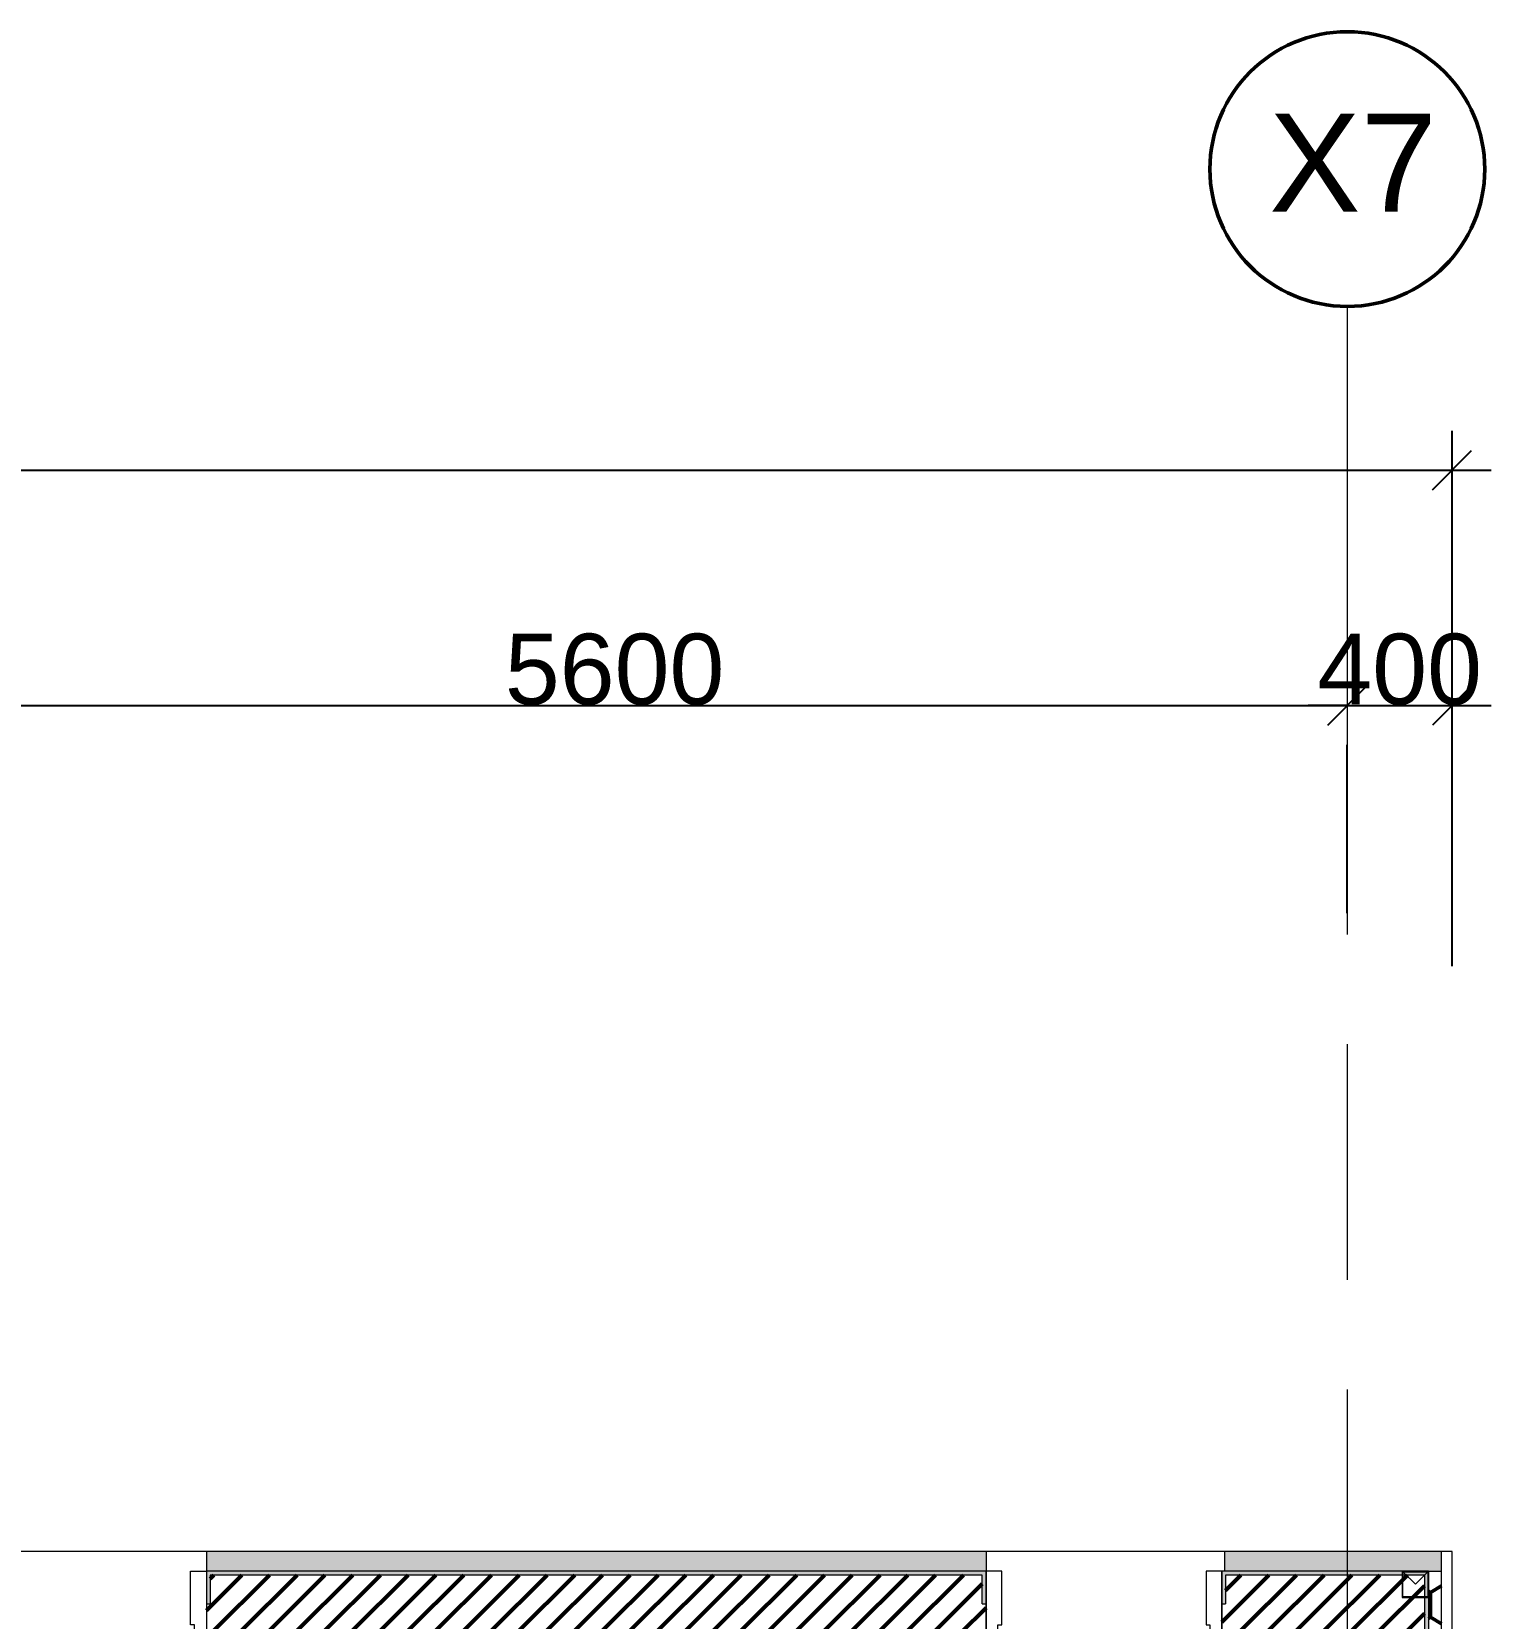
# Model space of a CAD drawing. Header units: millimetres. Extents: x -76261 to 649593, y -304265 to 60256.
# Drawn here: x 27273 to 32850, y 220 to 6284 of the extents above; entities that cross this region are included whole.
import ezdxf

# ---------------------------------------------------------------- set-up
doc = ezdxf.new("R2010")
doc.units = ezdxf.units.MM
doc.header["$LTSCALE"] = 2000
doc.header["$MEASUREMENT"] = 0
doc.header["$PDMODE"] = 32
doc.header["$PDSIZE"] = 0.15
doc.linetypes.add('Centre', pattern=[6.9, 4, -0.7, 1.5, -0.7])
doc.layers.get('0').update_dxf_attribs({"linetype": 'CONTINUOUS'})
doc.layers.get('DEFPOINTS').update_dxf_attribs({"color": 171, "linetype": 'CONTINUOUS'})
for name, color, linetype, lineweight in [('A-ANNO-DIMS', 1, 'CONTINUOUS', 15), ('A-DOOR', 8, 'CONTINUOUS', 15), ('A-FLOR', 8, 'CONTINUOUS', 15), ('A-GENM', 8, 'CONTINUOUS', 15), ('A-WALL', 8, 'CONTINUOUS', 15), ('A-WALL-PATT', 8, 'CONTINUOUS', 50), ('S-BEAM', 12, 'CONTINUOUS', 15), ('S-GRID', 14, 'CONTINUOUS', 15), ('S-GRID-IDEN', 1, 'CONTINUOUS', 50)]:
    doc.layers.add(name, color=color, linetype=linetype, lineweight=lineweight)
doc.styles.add('Arial_1', font='arial.ttf', dxfattribs={"height": 270})
doc.dimstyles.new('AD1', dxfattribs={"dimscale": 304.8, "dimtxt": 275.470038, "dimasz": 0.492126, "dimexe": 0.492126, "dimexo": 0.0625, "dimgap": 0, "dimtad": 1, "dimdec": 0, "dimzin": 0, "dimdsep": 46, "dimtxsty": 'Arial_1', "dimblk1": 'OBLIQUE', "dimblk2": 'OBLIQUE', "dimsah": 1, "dimcen": 0.09, "dimdle": 0.492126, "dimazin": 0, "dimtfac": 1, "dimtdec": 4, "dimtix": 1, "dimtmove": 0, "dimatfit": 3, "dimfxl": 2.952756, "dimfxlon": 1, "dimtvp": 1, "dimtolj": 1, "dimtzin": 0, "dimarcsym": 2})
doc.dimstyles.new('AD2', dxfattribs={"dimscale": 304.8, "dimtxt": 275.470038, "dimasz": 0.492126, "dimexe": 0.492126, "dimexo": 2.952756, "dimgap": 0, "dimtad": 1, "dimdec": 0, "dimzin": 0, "dimdsep": 46, "dimtxsty": 'Arial_1', "dimblk1": 'OBLIQUE', "dimblk2": 'OBLIQUE', "dimsah": 1, "dimcen": 0.09, "dimdle": 0.492126, "dimazin": 0, "dimtfac": 1, "dimtdec": 4, "dimtix": 1, "dimtmove": 0, "dimatfit": 3, "dimfxl": 1, "dimtvp": 1, "dimtolj": 1, "dimtzin": 0, "dimarcsym": 2})

# ---------------------------------------------------------------- blocks, each defined once
blk = doc.blocks.new('PD-WC - WC-10653896-1st  FLOOR PLAN')
at = {"layer": 'A-DOOR'}
for p, q in [((-450, -125), (-450, 125)), ((-450, 125), (-405, 125)), ((-405, 125), (-405, 80)), ((405, 125), (355, 125)), ((405, 125), (450, 125)), ((405, 80), (405, 125)), ((450, 125), (450, -125)), ((-405, 80), (-390, 80)), ((-390, 80), (-390, -125)), ((390, 80), (405, 80)), ((390, -125), (390, 80)), ((-390, -125), (-450, -125)), ((450, -125), (390, -125))]:
    blk.add_line(p, q, dxfattribs=at)
at = {"layer": 'A-GENM'}
for p, q in [((365, 125), (365, 935)), ((405, 125), (405, 935)), ((365, 125), (405, 125))]:
    blk.add_line(p, q, dxfattribs=at)
blk.add_arc((405, 125), 810, 90, 180, dxfattribs=at)
blk = doc.blocks.new('PD-WC - WC-10350256-1st  FLOOR PLAN')
at = {"layer": 'A-DOOR'}
for p, q in [((-390, 125), (-450, 125)), ((-450, 125), (-450, -125)), ((-390, -80), (-390, 125)), ((450, 125), (390, 125)), ((390, 125), (390, -80)), ((450, -125), (450, 125)), ((-405, -125), (-405, -80)), ((-405, -80), (-390, -80)), ((390, -80), (405, -80)), ((405, -80), (405, -125)), ((-450, -125), (-405, -125)), ((405, -125), (355, -125)), ((405, -125), (450, -125))]:
    blk.add_line(p, q, dxfattribs=at)
at = {"layer": 'A-GENM'}
for p, q in [((365, -125), (405, -125)), ((365, -125), (365, -935)), ((405, -125), (405, -935))]:
    blk.add_line(p, q, dxfattribs=at)
blk.add_arc((405, -125), 810, 180, 270, dxfattribs=at)
blk = doc.blocks.new('PIPE 100X100X2_5 - PIPE 100X100X2_5-V19-1st  FLOOR PLAN')
at = {"layer": 'S-BEAM'}
for p in [(-54680, -41604.1), (-54585, -41604.1)]:
    blk.add_line(p, (-54632.5, -41651.6), dxfattribs=at)
blk = doc.blocks.new('Grid - M_Grid Head - Circle-195263-1st  FLOOR PLAN')
at = {"layer": 'S-GRID-IDEN'}
blk.add_circle((0, 0), 3.5, dxfattribs=at)
blk = doc.blocks.new('_Oblique')
at = {"color": 0, "linetype": 'ByBlock', "lineweight": -2}
blk.add_line((-0.5, -0.5), (0.5, 0.5), dxfattribs=at)
blk = doc.blocks.new('*D1085')
at = {"layer": 'A-ANNO-DIMS', "color": 0, "lineweight": -2, "transparency": 16777216}
for p, q in [((26550, 3708.4), (32450, 3708.4)), ((26700, 2914.5), (26700, 3558.4)), ((32300, 2914.5), (32300, 3558.4))]:
    blk.add_line(p, q, dxfattribs=at)
at = {"layer": 'DEFPOINTS', "color": 0, "transparency": 16777216}
for p in [(26700, 3814.5), (32300, 3814.5), (32300, 3708.4)]:
    blk.add_point(p, dxfattribs=at)
at = {"layer": 'A-ANNO-DIMS', "color": 0, "lineweight": -2, "transparency": 16777216, "xscale": 150, "yscale": 150, "zscale": 150, "rotation": 180}
blk.add_blockref('_Oblique', (26700, 3708.4), dxfattribs=at)
at = {"layer": 'A-ANNO-DIMS', "color": 0, "lineweight": -2, "transparency": 16777216, "xscale": 150, "yscale": 150, "zscale": 150}
blk.add_blockref('_Oblique', (32300, 3708.4), dxfattribs=at)
at = {"layer": 'A-ANNO-DIMS', "color": 0, "transparency": 16777216, "insert": (29500, 3846.3), "char_height": 270, "width": 996.778, "attachment_point": 5, "style": 'Arial_1'}
blk.add_mtext('\\A1;5600', dxfattribs=at)
blk = doc.blocks.new('*D1086')
at = {"layer": 'A-ANNO-DIMS', "color": 0, "lineweight": -2, "transparency": 16777216}
for p, q in [((32700, 2712.8), (32700, 3858.4)), ((32300, 3708.4), (32150, 3708.4)), ((32300, 3708.4), (32700, 3708.4)), ((32700, 3708.4), (32850, 3708.4)), ((32300, 2914.5), (32300, 3558.4))]:
    blk.add_line(p, q, dxfattribs=at)
at = {"layer": 'DEFPOINTS', "color": 0, "transparency": 16777216}
for p in [(32300, 3814.5), (32700, 3708.4), (32700, 1812.8)]:
    blk.add_point(p, dxfattribs=at)
at = {"layer": 'A-ANNO-DIMS', "color": 0, "lineweight": -2, "transparency": 16777216, "xscale": 150, "yscale": 150, "zscale": 150}
blk.add_blockref('_Oblique', (32300, 3708.4), dxfattribs=at)
at = {"layer": 'A-ANNO-DIMS', "color": 0, "lineweight": -2, "transparency": 16777216, "xscale": 150, "yscale": 150, "zscale": 150, "rotation": 180}
blk.add_blockref('_Oblique', (32700, 3708.4), dxfattribs=at)
at = {"layer": 'A-ANNO-DIMS', "color": 0, "transparency": 16777216, "insert": (32500, 3846.3), "char_height": 270, "width": 747.583, "attachment_point": 5, "style": 'Arial_1'}
blk.add_mtext('\\A1;400', dxfattribs=at)
blk = doc.blocks.new('*D1087')
at = {"layer": 'A-ANNO-DIMS', "color": 0, "lineweight": -2, "transparency": 16777216}
for p, q in [((-300, 3727.5), (-300, 4758.4)), ((32700, 3727.5), (32700, 4758.4)), ((-450, 4608.4), (32850, 4608.4))]:
    blk.add_line(p, q, dxfattribs=at)
at = {"layer": 'DEFPOINTS', "color": 0, "transparency": 16777216}
for p in [(32700, 4608.4), (-300, 3708.4), (32700, 3708.4)]:
    blk.add_point(p, dxfattribs=at)
at = {"layer": 'A-ANNO-DIMS', "color": 0, "lineweight": -2, "transparency": 16777216, "xscale": 150, "yscale": 150, "zscale": 150, "rotation": 180}
blk.add_blockref('_Oblique', (-300, 4608.4), dxfattribs=at)
at = {"layer": 'A-ANNO-DIMS', "color": 0, "lineweight": -2, "transparency": 16777216, "xscale": 150, "yscale": 150, "zscale": 150}
blk.add_blockref('_Oblique', (32700, 4608.4), dxfattribs=at)
at = {"layer": 'A-ANNO-DIMS', "color": 0, "transparency": 16777216, "insert": (16200, 4746.4), "char_height": 270, "width": 1245.972, "attachment_point": 5, "style": 'Arial_1'}
blk.add_mtext('\\A1;33000', dxfattribs=at)
blk = doc.blocks.new('Xrexf_Office')
at = {"layer": 'A-WALL-PATT'}
h = blk.add_hatch(dxfattribs=at)
h.set_pattern_fill('FP_1', color=256, style=0, pattern_type=2)
h.set_pattern_definition([(180, (17675, 475), (-142.875, -82.489), [95.25, -190.5]), (300, (17675, 475), (142.87507, -82.4889), [95.25, -190.5]), (240, (17675, 475), (7e-05, -164.9779), [0, -190.5, 95.25, 0])])
h.paths.add_polyline_path([(14875, 400), (14900, 400), (14900, 475), (2740, 475), (2740, 400), (14850, 400)], flags=0)
h.paths.add_polyline_path([(16925, 400), (27040, 400), (27040, 475), (16900, 475), (16900, 400)], flags=0)
h.paths.add_polyline_path([(32660, 400), (32660, 475), (31830, 475), (31830, 400), (32610, 400)], flags=0)
h.paths.add_polyline_path([(30509, 400), (30920.6, 400), (30920.6, 475), (27940, 475), (27940, 400), (29318.7, 400)], flags=0)
h = blk.add_hatch(dxfattribs=at)
h.set_pattern_fill('FP_27', color=256, angle=-322.5, style=0, pattern_type=2)
h.set_pattern_definition([(217.5, (29580, 400), (4.7995, -146.824), [5.029, -110.795, 5.029, -124.511, -123.825]), (217.5, (29580, 400), (4.7995, -146.824), [-245.364, 5.029, -118.796]), (187.5, (29580, 400), (-134.857, -215.047), [5.029, -57.455, 5.029, -99.365, -40.005]), (187.5, (29580, 400), (-134.857, -215.047), [-166.878, 5.029, -34.976]), (147.5, (29673.73, 400), (-237.298, -0.4316), [5.029, -33.071, 5.029, -132.131, -179.07]), (147.5, (29673.73, 400), (-237.298, -0.4316), [-175.26, 5.029, -174.041]), (137.5, (29673.73, 400), (-229.067, -66.879), [5.029, -14.021, 5.029, -84.887, -102.87]), (137.5, (29673.73, 400), (-229.067, -66.879), [-108.966, 5.029, -97.841])])
h.paths.add_polyline_path([(31820, 275), (31835, 275), (31835, 385), (32610, 385), (32610, 400), (31820, 400)], flags=0)
h.paths.add_polyline_path([(30905, 275), (30920, 275), (30920, 400), (27940, 400), (27940, 275), (27955, 275), (27955, 385), (30905, 385)], flags=0)
h.paths.add_polyline_path([(27025, 275), (27040, 275), (27040, 400), (26315, 400), (26315, 385), (27025, 385)], flags=0)
h = blk.add_hatch(dxfattribs=at)
h.set_pattern_fill('FP_20', color=256, style=0, pattern_type=2)
h.set_pattern_definition([(45, (87192.53, 42001.635), (-53.03301, 53.03301), [])])
h.paths.add_polyline_path([(31845, 165), (32595, 165), (32595, 385), (31835, 385), (31835, 275), (31820, 275), (31820, 165)], flags=0)
h.paths.add_polyline_path([(30920, 165), (30920, 275), (30905, 275), (30905, 385), (27955, 385), (27955, 275), (27940, 275), (27940, 165), (30509, 165)], flags=0)
h.paths.add_polyline_path([(26938.2, 165), (27040, 165), (27040, 275), (27025, 275), (27025, 385), (26535, 385), (26535, 165), (26905, 165)], flags=0)
h = blk.add_hatch(dxfattribs=at)
h.set_pattern_fill('FP_28', color=256, angle=37.5, style=0, pattern_type=2)
h.set_pattern_definition([(127.5, (32610, -3125), (-146.824, -4.7995), [5.029, -110.795, 5.029, -124.511, -123.825]), (127.5, (32610, -3125), (-146.824, -4.7995), [-245.364, 5.029, -118.796]), (97.5, (32610, -3125), (-215.047, 134.857), [5.029, -57.455, 5.029, -99.365, -40.005]), (97.5, (32610, -3125), (-215.047, 134.857), [-166.878, 5.029, -34.976]), (57.5, (32610, -3218.73), (-0.4316, 237.2978), [5.029, -33.071, 5.029, -132.131, -179.07]), (57.5, (32610, -3218.73), (-0.4316, 237.2978), [-175.26, 5.029, -174.041]), (47.5, (32610, -3218.73), (-66.879, 229.067), [5.029, -14.021, 5.029, -84.887, -102.87]), (47.5, (32610, -3218.73), (-66.879, 229.067), [-108.966, 5.029, -97.841])])
h.paths.add_polyline_path([(32610, -6400), (32610, 385), (32595, 385), (32595, -6400)], flags=0)
h = blk.add_hatch(dxfattribs=at)
h.set_pattern_fill('FP_4', color=256, style=0, pattern_type=2)
h.set_pattern_definition([(90, (32700, -3062.5), (-82.489, 142.875), [95.25, -190.5]), (210, (32700, -3062.5), (-82.4889, -142.875), [95.25, -190.5]), (150, (32700, -3062.5), (-164.9779, -7e-05), [0, -190.5, 95.25, 0])])
h.paths.add_polyline_path([(32660, -6600), (32660, -5275), (32610, -5275), (32610, -6600)], flags=0)
h.paths.add_polyline_path([(32660, -4075), (32660, -2475), (32610, -2475), (32610, -4075)], flags=0)
h.paths.add_polyline_path([(32660, -1275), (32660, 400), (32610, 400), (32610, -1275)], flags=0)
at = {"layer": 'S-BEAM'}
h = blk.add_hatch(dxfattribs=at)
h.set_pattern_fill('FP_55', color=256, style=0, pattern_type=2)
h.set_pattern_definition([(45, (87192.53, 42001.64), (-106.06602, 106.06602), [])])
h.paths.add_polyline_path([(32510, 300), (32610, 300), (32610, 400), (32510, 400)], flags=0)
h.paths.add_polyline_path([(32607.5, 302.5), (32512.5, 302.5), (32512.5, 397.5), (32607.5, 397.5)], flags=0)
at = {"layer": 'A-FLOR'}
for p, q in [((27940, 475), (27040, 475)), ((31830, 475), (30920.6, 475))]:
    blk.add_line(p, q, dxfattribs=at)
at = {"layer": 'A-WALL'}
for p, q in [((30920.6, 475), (27940, 475)), ((27940, 475), (27940, 150)), ((30920.6, 400), (30920.6, 475)), ((32700, 475), (31830, 475)), ((31830, 475), (31830, 400)), ((32660, -1275), (32660, 475)), ((32700, -1275), (32700, 475)), ((30920.6, 400), (27940, 400)), ((27955, 385), (27955, 275)), ((30905, 385), (27955, 385)), ((30905, 275), (30905, 385)), ((30920, 150), (30920, 400)), ((32610, 400), (31820, 400)), ((31820, 400), (31820, 150)), ((31835, 385), (31835, 275)), ((32595, 385), (31835, 385)), ((32595, 385), (32595, -6385)), ((32610, 400), (32660, 400)), ((32610, 400), (32610, -1275)), ((27940, 275), (27955, 275)), ((30905, 275), (30920, 275)), ((31820, 275), (31835, 275))]:
    blk.add_line(p, q, dxfattribs=at)
at = {"layer": 'S-BEAM'}
for p, q in [((32610, 400), (32510, 400)), ((32510, 400), (32510, 300)), ((32512.5, 397.5), (32607.5, 397.5)), ((32512.5, 302.5), (32512.5, 397.5)), ((32607.5, 397.5), (32607.5, 302.5)), ((32610, 300), (32610, 400)), ((32510, 300), (32610, 300)), ((32607.5, 302.5), (32512.5, 302.5))]:
    blk.add_line(p, q, dxfattribs=at)
at = {"layer": 'S-GRID', "linetype": 'Centre', "ltscale": 0.3}
blk.add_line((32300, 5234.1), (32300, -19441.1), dxfattribs=at)
at = {"layer": 'A-DOOR', "rotation": 180}
blk.add_blockref('PD-WC - WC-10653896-1st  FLOOR PLAN', (27490, 275), dxfattribs=at)
at = {"layer": 'A-DOOR'}
blk.add_blockref('PD-WC - WC-10350256-1st  FLOOR PLAN', (31370, 275), dxfattribs=at)
at = {"layer": 'S-BEAM'}
blk.add_blockref('PIPE 100X100X2_5 - PIPE 100X100X2_5-V19-1st  FLOOR PLAN', (87192.5, 42001.6), dxfattribs=at)
at = {"layer": 'S-GRID-IDEN', "xscale": 149.9999999999999, "yscale": 149.9999999999999, "zscale": 149.9999999999999, "rotation": 180}
blk.add_blockref('Grid - M_Grid Head - Circle-195263-1st  FLOOR PLAN', (32300, 5759.1), dxfattribs=at)
at = {"layer": 'S-GRID-IDEN', "insert": (32001.1, 5971.2), "char_height": 375, "width": 769.62, "attachment_point": 1, "style": 'Arial_1'}
blk.add_mtext('X7', dxfattribs=at)
at = {"layer": 'A-ANNO-DIMS'}
for base, p1, p2, dimstyle, override, picture, middle in [((32700, 4608.4), (-300, 3708.4), (32700, 3708.4), 'AD1', {"dimpost": '<>', "dimfxl": 33000}, '*D1087', (16200, 4746.4)), ((32300, 3708.4), (26700, 3814.5), (32300, 3814.5), 'AD2', {"dimpost": '<>', "dimfxl": 5600}, '*D1085', (29500, 3846.3)), ((32700, 3708.4), (32300, 3814.5), (32700, 1812.8), 'AD2', {"dimpost": '<>', "dimfxl": 2041.325393}, '*D1086', (32500, 3846.3))]:
    dim = blk.add_linear_dim(base=base, p1=p1, p2=p2, dimstyle=dimstyle, override=override, dxfattribs=at)
    dim.commit()
    dim.dimension.update_dxf_attribs({"geometry": picture, "text_midpoint": middle})

msp = doc.modelspace()

# ---------------------------------------------------------------- block references
at = {"linetype": 'ByBlock'}
msp.add_blockref('Xrexf_Office', (0, 0), dxfattribs=at)

doc.saveas('drawing.dxf')
